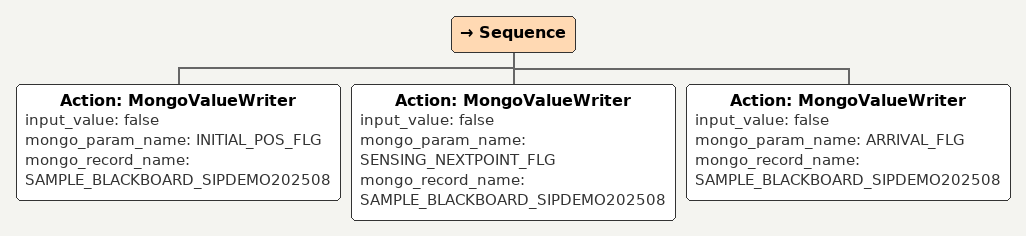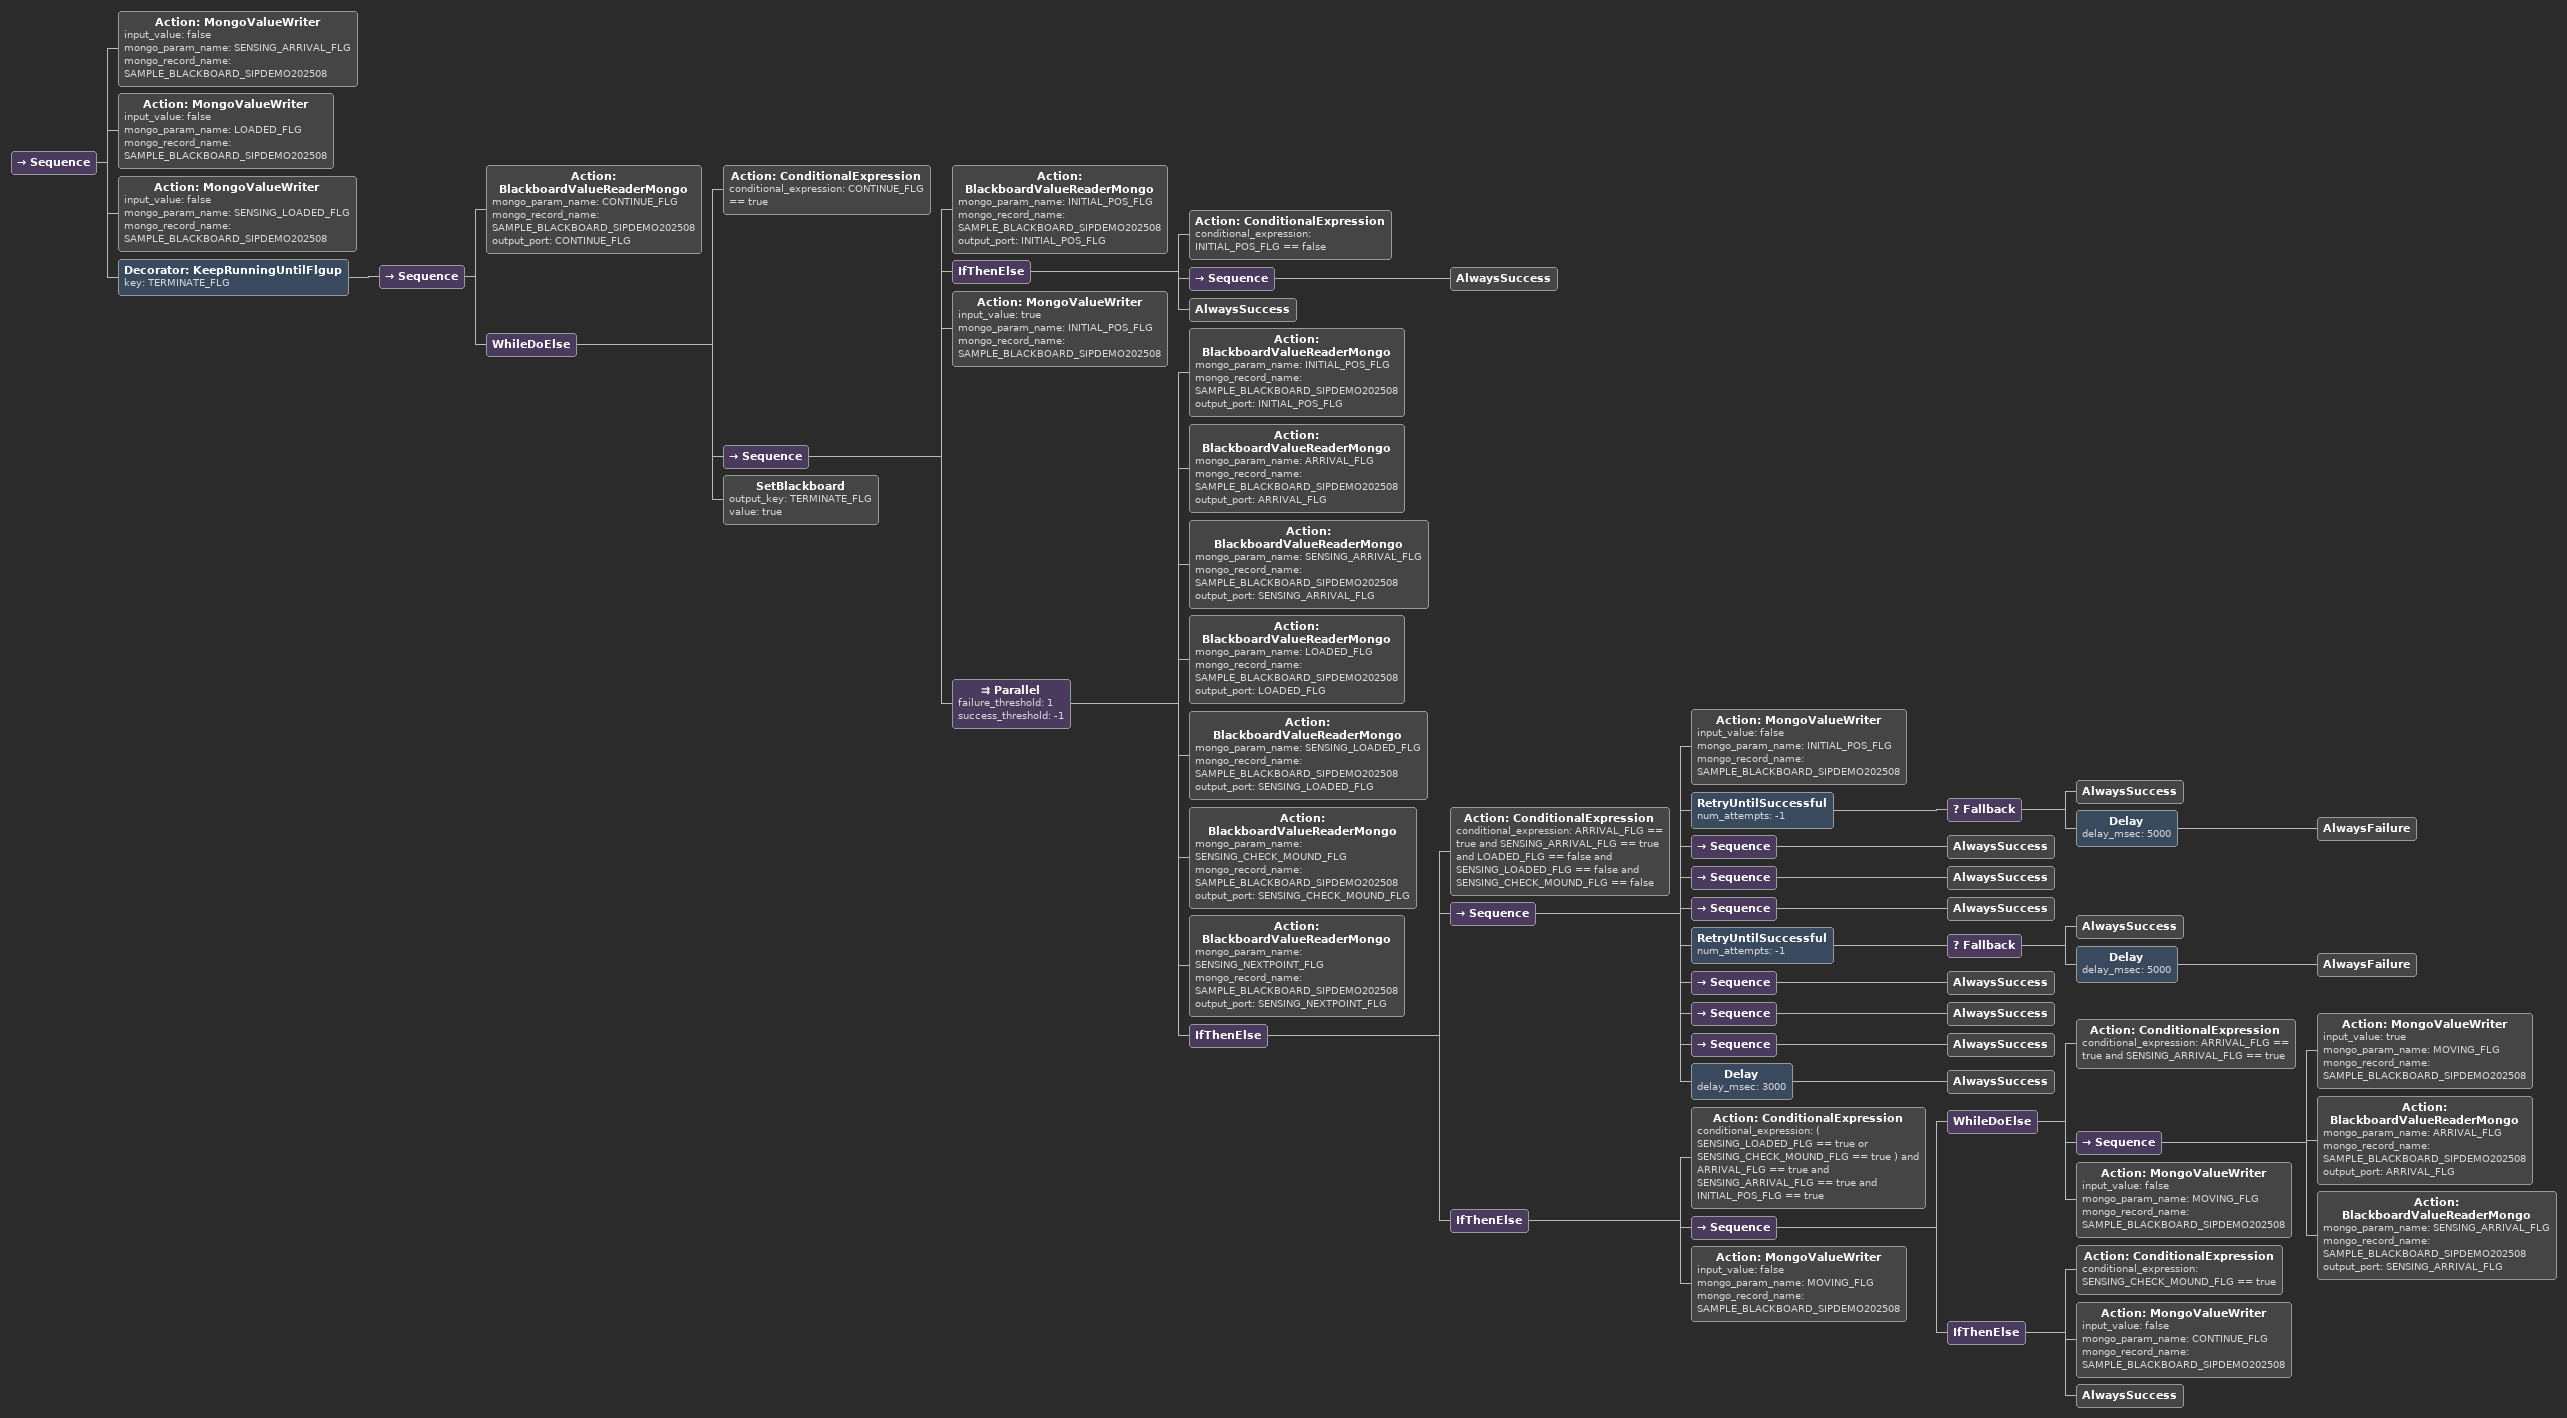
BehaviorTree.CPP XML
<Sequence>
    <Action ID="MongoValueWriter" input_value="false" mongo_param_name="INITIAL_POS_FLG" mongo_record_name="SAMPLE_BLACKBOARD_SIPDEMO202508"/>
    <Action ID="MongoValueWriter" input_value="false" mongo_param_name="SENSING_NEXTPOINT_FLG" mongo_record_name="SAMPLE_BLACKBOARD_SIPDEMO202508"/>
    <Action ID="MongoValueWriter" input_value="false" mongo_param_name="ARRIVAL_FLG" mongo_record_name="SAMPLE_BLACKBOARD_SIPDEMO202508"/>
</Sequence>

<Sequence>
    <Action ID="MongoValueWriter" input_value="false" mongo_param_name="SENSING_ARRIVAL_FLG" mongo_record_name="SAMPLE_BLACKBOARD_SIPDEMO202508"/>
    <Action ID="MongoValueWriter" input_value="false" mongo_param_name="LOADED_FLG" mongo_record_name="SAMPLE_BLACKBOARD_SIPDEMO202508"/>
    <Action ID="MongoValueWriter" input_value="false" mongo_param_name="SENSING_LOADED_FLG" mongo_record_name="SAMPLE_BLACKBOARD_SIPDEMO202508"/>
    <Decorator ID="KeepRunningUntilFlgup" key="TERMINATE_FLG">
        <Sequence>
            <Action ID="BlackboardValueReaderMongo" mongo_param_name="CONTINUE_FLG" mongo_record_name="SAMPLE_BLACKBOARD_SIPDEMO202508" output_port="CONTINUE_FLG"/>
            <WhileDoElse>
                <Action ID="ConditionalExpression" conditional_expression="CONTINUE_FLG == true"/>
                <Sequence>
                    <Action ID="BlackboardValueReaderMongo" mongo_param_name="INITIAL_POS_FLG" mongo_record_name="SAMPLE_BLACKBOARD_SIPDEMO202508" output_port="INITIAL_POS_FLG"/>
                    <IfThenElse>
                        <Action ID="ConditionalExpression" conditional_expression="INITIAL_POS_FLG == false"/>
                        <Sequence>
                            <AlwaysSuccess/>
                        </Sequence>
                        <AlwaysSuccess/>
                    </IfThenElse>
                    <Action ID="MongoValueWriter" input_value="true" mongo_param_name="INITIAL_POS_FLG" mongo_record_name="SAMPLE_BLACKBOARD_SIPDEMO202508"/>
                    <Parallel failure_threshold="1" success_threshold="-1">
                        <Action ID="BlackboardValueReaderMongo" mongo_param_name="INITIAL_POS_FLG" mongo_record_name="SAMPLE_BLACKBOARD_SIPDEMO202508" output_port="INITIAL_POS_FLG"/>
                        <Action ID="BlackboardValueReaderMongo" mongo_param_name="ARRIVAL_FLG" mongo_record_name="SAMPLE_BLACKBOARD_SIPDEMO202508" output_port="ARRIVAL_FLG"/>
                        <Action ID="BlackboardValueReaderMongo" mongo_param_name="SENSING_ARRIVAL_FLG" mongo_record_name="SAMPLE_BLACKBOARD_SIPDEMO202508" output_port="SENSING_ARRIVAL_FLG"/>
                        <Action ID="BlackboardValueReaderMongo" mongo_param_name="LOADED_FLG" mongo_record_name="SAMPLE_BLACKBOARD_SIPDEMO202508" output_port="LOADED_FLG"/>
                        <Action ID="BlackboardValueReaderMongo" mongo_param_name="SENSING_LOADED_FLG" mongo_record_name="SAMPLE_BLACKBOARD_SIPDEMO202508" output_port="SENSING_LOADED_FLG"/>
                        <Action ID="BlackboardValueReaderMongo" mongo_param_name="SENSING_CHECK_MOUND_FLG" mongo_record_name="SAMPLE_BLACKBOARD_SIPDEMO202508" output_port="SENSING_CHECK_MOUND_FLG"/>
                        <Action ID="BlackboardValueReaderMongo" mongo_param_name="SENSING_NEXTPOINT_FLG" mongo_record_name="SAMPLE_BLACKBOARD_SIPDEMO202508" output_port="SENSING_NEXTPOINT_FLG"/>
                        <IfThenElse>
                            <Action ID="ConditionalExpression" conditional_expression="ARRIVAL_FLG == true and SENSING_ARRIVAL_FLG == true and LOADED_FLG == false and SENSING_LOADED_FLG == false and SENSING_CHECK_MOUND_FLG == false "/>
                            <Sequence>
                                <Action ID="MongoValueWriter" input_value="false" mongo_param_name="INITIAL_POS_FLG" mongo_record_name="SAMPLE_BLACKBOARD_SIPDEMO202508"/>
                                <RetryUntilSuccessful num_attempts="-1">
                                    <Fallback>
                                        <AlwaysSuccess/>
                                        <Delay delay_msec="5000">
                                            <AlwaysFailure/>
                                        </Delay>
                                    </Fallback>
                                </RetryUntilSuccessful>
                                <Sequence>
                                    <AlwaysSuccess/>
                                </Sequence>
                                <Sequence>
                                    <AlwaysSuccess/>
                                </Sequence>
                                <Sequence>
                                    <AlwaysSuccess/>
                                </Sequence>
                                <RetryUntilSuccessful num_attempts="-1">
                                    <Fallback>
                                        <AlwaysSuccess/>
                                        <Delay delay_msec="5000">
                                            <AlwaysFailure/>
                                        </Delay>
                                    </Fallback>
                                </RetryUntilSuccessful>
                                <Sequence>
                                    <AlwaysSuccess/>
                                </Sequence>
                                <Sequence>
                                    <AlwaysSuccess/>
                                </Sequence>
                                <Sequence>
                                    <AlwaysSuccess/>
                                </Sequence>
                                <Delay delay_msec="3000">
                                    <AlwaysSuccess/>
                                </Delay>
                            </Sequence>
                            <IfThenElse>
                                <Action ID="ConditionalExpression" conditional_expression="( SENSING_LOADED_FLG == true or SENSING_CHECK_MOUND_FLG == true  ) and ARRIVAL_FLG == true and SENSING_ARRIVAL_FLG == true  and INITIAL_POS_FLG == true"/>
                                <Sequence>
                                    <WhileDoElse>
                                        <Action ID="ConditionalExpression" conditional_expression="ARRIVAL_FLG == true and SENSING_ARRIVAL_FLG == true"/>
                                        <Sequence>
                                            <Action ID="MongoValueWriter" input_value="true" mongo_param_name="MOVING_FLG" mongo_record_name="SAMPLE_BLACKBOARD_SIPDEMO202508"/>
                                            <Action ID="BlackboardValueReaderMongo" mongo_param_name="ARRIVAL_FLG" mongo_record_name="SAMPLE_BLACKBOARD_SIPDEMO202508" output_port="ARRIVAL_FLG"/>
                                            <Action ID="BlackboardValueReaderMongo" mongo_param_name="SENSING_ARRIVAL_FLG" mongo_record_name="SAMPLE_BLACKBOARD_SIPDEMO202508" output_port="SENSING_ARRIVAL_FLG"/>
                                        </Sequence>
                                        <Action ID="MongoValueWriter" input_value="false" mongo_param_name="MOVING_FLG" mongo_record_name="SAMPLE_BLACKBOARD_SIPDEMO202508"/>
                                    </WhileDoElse>
                                    <IfThenElse>
                                        <Action ID="ConditionalExpression" conditional_expression="SENSING_CHECK_MOUND_FLG == true"/>
                                        <Action ID="MongoValueWriter" input_value="false" mongo_param_name="CONTINUE_FLG" mongo_record_name="SAMPLE_BLACKBOARD_SIPDEMO202508"/>
                                        <AlwaysSuccess/>
                                    </IfThenElse>
                                </Sequence>
                                <Action ID="MongoValueWriter" input_value="false" mongo_param_name="MOVING_FLG" mongo_record_name="SAMPLE_BLACKBOARD_SIPDEMO202508"/>
                            </IfThenElse>
                        </IfThenElse>
                    </Parallel>
                </Sequence>
                <SetBlackboard output_key="TERMINATE_FLG" value="true"/>
            </WhileDoElse>
        </Sequence>
    </Decorator>
</Sequence>
